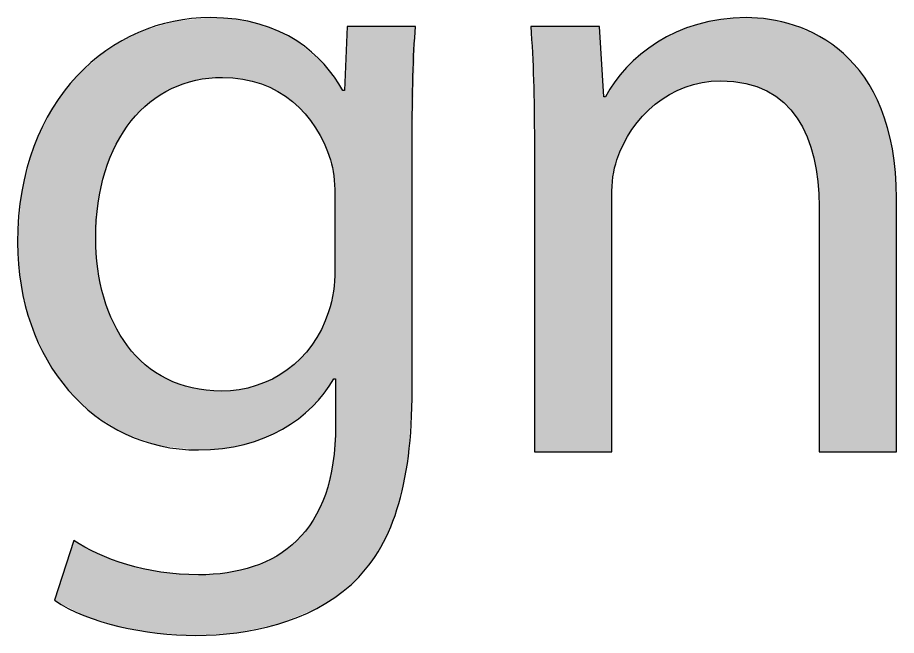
# Model space of a CAD drawing. Extents: x 0 to 360, y -268 to 0.
# Drawn here: x 193.467 to 196.465, y -178.027 to -175.919 of the extents above; entities that cross this region are included whole.
import ezdxf

# ---------------------------------------------------------------- set-up
doc = ezdxf.new("R2010")
doc.units = 0
doc.layers.add('LAYER_1', color=7, linetype='CONTINUOUS')

# ---------------------------------------------------------------- blocks, each defined once
blk = doc.blocks.new('*U259')
at = {"layer": 'LAYER_1', "color": 250}
for points in [[(194.0317, -176.1448), (194.0176, -175.9298), (194.0317, -175.9284)], [(194.0625, -176.1361), (194.0317, -175.9284), (194.0625, -175.9252)], [(194.0743, -176.1327), (194.0625, -175.9252), (194.0743, -175.924)], [(194.075, -176.1326), (194.0743, -175.924), (194.075, -175.9239)], [(194.0839, -176.1311), (194.075, -175.9239), (194.0839, -175.923)], [(194.1105, -176.1268), (194.0839, -175.923), (194.1105, -175.9203)], [(194.1188, -176.1254), (194.1105, -175.9203), (194.1188, -175.9194)], [(194.1232, -176.1252), (194.1188, -175.9194), (194.1232, -175.919)], [(194.1652, -176.1229), (194.1652, -175.9217), (194.1653, -176.1229)], [(194.1653, -176.1229), (194.1653, -175.9217), (194.1816, -176.1243)], [(194.1816, -176.1243), (194.1816, -175.9228), (194.2122, -176.1268)], [(194.2122, -176.1268), (194.2122, -175.9248), (194.2149, -176.127)], [(194.2149, -176.127), (194.2149, -175.9253), (194.2228, -176.1276)], [(194.2228, -176.1276), (194.2228, -175.927), (194.2351, -176.1286)], [(193.9177, -176.208), (193.9023, -175.9623), (193.9177, -175.9574)], [(193.9375, -176.1938), (193.9177, -175.9574), (193.9375, -175.9511)], [(193.9427, -176.1901), (193.9375, -175.9511), (193.9427, -175.9495)], [(193.9533, -176.1826), (193.9427, -175.9495), (193.9533, -175.9461)], [(193.9541, -176.1821), (193.9533, -175.9461), (193.9541, -175.9459)], [(193.955, -176.1816), (193.9541, -175.9459), (193.955, -175.9456)], [(193.9759, -176.17), (193.955, -175.9456), (193.9759, -175.9389)], [(193.9913, -176.1614), (193.9759, -175.9389), (193.9913, -175.9341)], [(193.9985, -176.1585), (193.9913, -175.9341), (193.9985, -175.9318)], [(194.0176, -176.1506), (193.9985, -175.9318), (194.0176, -175.9298)], [(194.2351, -176.1286), (194.2351, -175.9295), (194.2402, -176.13)], [(194.2402, -176.13), (194.2402, -175.9306), (194.271, -176.138)], [(194.271, -176.138), (194.271, -175.9369), (194.2812, -176.1406)], [(194.2812, -176.1406), (194.2812, -175.939), (194.2907, -176.1431)], [(194.2907, -176.1431), (194.2907, -175.941), (194.2983, -176.145)], [(194.2983, -176.145), (194.2983, -175.9438), (194.3085, -176.1497)], [(194.3085, -176.1497), (194.3085, -175.9475), (194.3361, -176.1624)], [(194.3361, -176.1624), (194.3361, -175.9576), (194.3507, -176.1691)], [(194.5911, -177.8643), (194.5821, -176.1679), (194.5911, -175.949)], [(193.8547, -176.2713), (193.8418, -175.9905), (193.8547, -175.9833)], [(193.8704, -176.2537), (193.8547, -175.9833), (193.8704, -175.9744)], [(193.8788, -176.2444), (193.8704, -175.9744), (193.8788, -175.9698)], [(193.8848, -176.2376), (193.8788, -175.9698), (193.8848, -175.9679)], [(193.9023, -176.2218), (193.8848, -175.9679), (193.9023, -175.9623)], [(194.3507, -176.1691), (194.3507, -175.9629), (194.3548, -176.171)], [(194.3548, -176.171), (194.3548, -175.9644), (194.355, -176.1711)], [(194.355, -176.1711), (194.355, -175.9645), (194.3595, -176.1742)], [(194.3595, -176.1742), (194.3595, -175.9661), (194.37, -176.1815)], [(194.37, -176.1815), (194.37, -175.9718), (194.3866, -176.1929)], [(194.3866, -176.1929), (194.3866, -175.9808), (194.4046, -176.2054)], [(193.7945, -176.3697), (193.7826, -176.0238), (193.7945, -176.0171)], [(193.8034, -176.3504), (193.7945, -176.0171), (193.8034, -176.0121)], [(193.8124, -176.335), (193.8034, -176.0121), (193.8124, -176.0071)], [(193.8165, -176.3279), (193.8124, -176.0071), (193.8165, -176.0048)], [(193.8275, -176.309), (193.8165, -176.0048), (193.8275, -175.9986)], [(193.8357, -176.2976), (193.8275, -175.9986), (193.8357, -175.994)], [(193.8395, -176.2923), (193.8357, -175.994), (193.8395, -175.9918)], [(193.8418, -176.2891), (193.8395, -175.9918), (193.8418, -175.9905)], [(194.4046, -176.2054), (194.4046, -175.9906), (194.4191, -176.2194)], [(194.4191, -176.2194), (194.4191, -175.9985), (194.4191, -176.2195)], [(194.4191, -176.2195), (194.4191, -175.9985), (194.4247, -176.2249)], [(194.4247, -176.2249), (194.4247, -176.0033), (194.4319, -176.2319)], [(194.4319, -176.2319), (194.4319, -176.0094), (194.4474, -176.2471)], [(193.7515, -176.4963), (193.7414, -176.0551), (193.7515, -176.0463)], [(193.7606, -176.462), (193.7515, -176.0463), (193.7606, -176.0384)], [(193.7653, -176.4442), (193.7606, -176.0384), (193.7653, -176.0343)], [(193.7677, -176.4374), (193.7653, -176.0343), (193.7677, -176.0322)], [(193.7826, -176.3955), (193.7677, -176.0322), (193.7826, -176.0238)], [(194.4474, -176.2471), (194.4474, -176.0227), (194.4711, -176.2786)], [(194.4711, -176.2786), (194.4711, -176.0429), (194.4723, -176.2802)], [(194.4723, -176.2802), (194.4723, -176.0439), (194.475, -176.2838)], [(194.475, -176.2838), (194.475, -176.0462), (194.4833, -176.2949)], [(193.7305, -177.2762), (193.6927, -176.0975), (193.7305, -176.0646)], [(193.7332, -177.2779), (193.7305, -176.0646), (193.7332, -176.0623)], [(193.7305, -177.2762), (193.7305, -176.0646), (193.7332, -177.2779)], [(193.7398, -176.576), (193.7332, -176.0623), (193.7398, -176.0565)], [(193.7401, -176.5715), (193.7398, -176.0565), (193.7401, -176.0563)], [(193.7414, -176.5516), (193.7401, -176.0563), (193.7414, -176.0551)], [(194.4833, -176.2949), (194.4833, -176.0534), (194.4876, -176.3028)], [(194.4876, -176.3028), (194.4876, -176.0571), (194.5033, -176.3316)], [(194.5033, -176.3316), (194.5033, -176.0704), (194.5122, -176.3479)], [(194.5122, -176.3479), (194.5122, -176.078), (194.5126, -176.349)], [(194.5126, -176.349), (194.5126, -176.0784), (194.5167, -176.3596)], [(193.6927, -177.2405), (193.6688, -176.1184), (193.6927, -176.0975)], [(193.6927, -177.2405), (193.6927, -176.0975), (193.7305, -177.2762)], [(194.5167, -176.3596), (194.5167, -176.0841), (194.5277, -176.3885)], [(194.5277, -176.3885), (194.5277, -176.0997), (194.5339, -176.4047)], [(193.6581, -177.2078), (193.6404, -176.1558), (193.6581, -176.1324)], [(193.6688, -177.2179), (193.6581, -176.1324), (193.6688, -176.1184)], [(193.6581, -177.2078), (193.6581, -176.1324), (193.6688, -177.2179)], [(193.6688, -177.2179), (193.6688, -176.1184), (193.6927, -177.2405)], [(194.5339, -176.4047), (194.5339, -176.1085), (194.5428, -176.4449)], [(194.5428, -176.4449), (194.5428, -176.121), (194.544, -176.4506)], [(194.544, -176.4506), (194.544, -176.1228), (194.5456, -176.4576)], [(194.5456, -176.4576), (194.5456, -176.125), (194.5458, -176.4588)], [(194.5458, -176.4588), (194.5458, -176.1254), (194.5489, -176.5192)], [(194.5489, -176.5192), (194.5489, -176.1297), (194.549, -176.5217)], [(193.6404, -177.1911), (193.5927, -176.2185), (193.6404, -176.1558)], [(193.6404, -177.1911), (193.6404, -176.1558), (193.6581, -177.2078)], [(193.5857, -177.1134), (193.5671, -176.266), (193.5857, -176.2276)], [(193.5927, -177.1234), (193.5857, -176.2276), (193.5927, -176.2185)], [(193.5857, -177.1134), (193.5857, -176.2276), (193.5927, -177.1234)], [(193.5927, -177.1234), (193.5927, -176.2185), (193.6404, -177.1911)], [(193.5671, -177.087), (193.5219, -176.3592), (193.5671, -176.266)], [(193.5671, -177.087), (193.5671, -176.266), (193.5857, -177.1134)], [(193.5219, -176.9874), (193.5125, -176.3945), (193.5219, -176.3592)], [(193.5219, -176.9874), (193.5219, -176.3592), (193.5671, -177.087)], [(193.5125, -176.9667), (193.481, -176.5124), (193.5125, -176.3945)], [(193.5125, -176.9667), (193.5125, -176.3945), (193.5219, -176.9874)], [(193.481, -176.8428), (193.4783, -176.5444), (193.481, -176.5124)], [(193.481, -176.8428), (193.481, -176.5124), (193.5125, -176.9667)], [(193.4783, -176.8323), (193.4666, -176.6865), (193.4783, -176.5444)], [(193.4783, -176.8323), (193.4783, -176.5444), (193.481, -176.8428)], [(193.7332, -177.2779), (193.7332, -176.6716), (193.7398, -177.2818)], [(193.7398, -177.2818), (193.7398, -176.7711), (193.7401, -177.282)], [(193.7401, -177.282), (193.7401, -176.7758), (193.7414, -177.2829)], [(193.7414, -177.2829), (193.7414, -176.7823), (193.7515, -177.289)], [(194.5489, -177.1513), (194.5458, -176.8274), (194.5489, -176.7843)], [(194.549, -177.1513), (194.5489, -176.7843), (194.549, -176.7825)], [(194.5458, -177.1513), (194.5456, -176.8311), (194.5458, -176.8274)], [(193.7515, -177.289), (193.7515, -176.8301), (193.7606, -177.2945)], [(194.544, -177.1533), (194.5428, -176.8584), (194.544, -176.8529)], [(194.5456, -177.1513), (194.544, -176.8529), (194.5456, -176.8311)], [(193.7606, -177.2945), (193.7606, -176.8733), (193.7653, -177.2973)], [(193.7653, -177.2973), (193.7653, -176.8855), (193.7677, -177.2988)], [(194.5428, -177.1549), (194.5339, -176.8967), (194.5428, -176.8584)], [(193.7677, -177.2988), (193.7677, -176.8919), (193.7826, -177.3079)], [(194.5339, -177.1665), (194.5277, -176.9234), (194.5339, -176.8967)], [(193.7826, -177.3079), (193.7826, -176.9308), (193.7945, -177.3151)], [(194.5277, -177.1745), (194.5167, -176.9504), (194.5277, -176.9234)], [(193.7945, -177.3151), (193.7945, -176.9619), (193.8034, -177.3205)], [(194.5122, -177.1945), (194.5033, -176.9832), (194.5122, -176.9614)], [(194.5126, -177.194), (194.5122, -176.9614), (194.5126, -176.9603)], [(194.5167, -177.1887), (194.5126, -176.9603), (194.5167, -176.9504)], [(193.8034, -177.3205), (193.8034, -176.9781), (193.8124, -177.3259)], [(193.8124, -177.3259), (193.8124, -176.9945), (193.8165, -177.3284)], [(193.8165, -177.3284), (193.8165, -177.0021), (193.8275, -177.3351)], [(194.5033, -177.206), (194.4876, -177.0091), (194.5033, -176.9832)], [(193.8275, -177.3351), (193.8275, -177.0182), (193.8357, -177.3401)], [(193.8357, -177.3401), (193.8357, -177.0303), (193.8395, -177.3414)], [(193.8395, -177.3414), (193.8395, -177.0359), (193.8418, -177.3422)], [(194.4711, -177.2473), (194.4474, -177.0643), (194.4711, -177.0364)], [(194.4723, -177.2462), (194.4711, -177.0364), (194.4723, -177.0344)], [(194.475, -177.2427), (194.4723, -177.0344), (194.475, -177.03)], [(194.4833, -177.2319), (194.475, -177.03), (194.4833, -177.0162)], [(194.4876, -177.2263), (194.4833, -177.0162), (194.4876, -177.0091)], [(193.8418, -177.3422), (193.8418, -177.0393), (193.8547, -177.3465)], [(193.8547, -177.3465), (193.8547, -177.0545), (193.8704, -177.3519)], [(194.4474, -177.2678), (194.4319, -177.0826), (194.4474, -177.0643)], [(193.8704, -177.3519), (193.8704, -177.0731), (193.8788, -177.3547)], [(193.8788, -177.3547), (193.8788, -177.081), (193.8848, -177.3567)], [(193.8848, -177.3567), (193.8848, -177.0867), (193.9023, -177.3627)], [(194.4191, -177.2912), (194.4046, -177.1059), (194.4191, -177.0936)], [(194.4247, -177.2875), (194.4191, -177.0935), (194.4247, -177.0887)], [(194.4191, -177.2911), (194.4191, -177.0936), (194.4191, -177.0935)], [(194.4319, -177.2813), (194.4247, -177.0887), (194.4319, -177.0826)], [(193.9023, -177.3627), (193.9023, -177.1034), (193.9177, -177.3679)], [(193.9177, -177.3679), (193.9177, -177.1149), (193.9375, -177.3746)], [(194.3866, -177.3125), (194.37, -177.1314), (194.3866, -177.1213)], [(194.4046, -177.3007), (194.3866, -177.1213), (194.4046, -177.1059)], [(193.9375, -177.3746), (193.9375, -177.1297), (193.9427, -177.3764)], [(193.9427, -177.3764), (193.9427, -177.1327), (193.9533, -177.38)], [(193.9533, -177.38), (193.9533, -177.1388), (193.9541, -177.3802)], [(193.9541, -177.3802), (193.9541, -177.1393), (193.955, -177.3803)], [(193.955, -177.3803), (193.955, -177.1398), (193.9759, -177.3826)], [(193.9759, -177.3826), (193.9759, -177.1519), (193.9913, -177.3842)], [(194.3361, -177.3397), (194.3085, -177.1635), (194.3361, -177.1522)], [(194.3507, -177.3327), (194.3361, -177.1522), (194.3507, -177.1433)], [(194.3548, -177.3307), (194.3507, -177.1433), (194.3548, -177.1407)], [(194.355, -177.3306), (194.3548, -177.1407), (194.355, -177.1406)], [(194.3595, -177.3284), (194.355, -177.1406), (194.3595, -177.1379)], [(194.37, -177.3234), (194.3595, -177.1379), (194.37, -177.1314)], [(193.9913, -177.3842), (193.9913, -177.1584), (193.9985, -177.385)], [(193.9985, -177.385), (193.9985, -177.1614), (194.0176, -177.3871)], [(194.0176, -177.3871), (194.0176, -177.1696), (194.0317, -177.3886)], [(194.0317, -177.3886), (194.0317, -177.1737), (194.0625, -177.3919)], [(194.0625, -177.3919), (194.0625, -177.1826), (194.0743, -177.3931)], [(194.0743, -177.3931), (194.0743, -177.1846), (194.075, -177.3932)], [(194.075, -177.3932), (194.075, -177.1847), (194.0839, -177.3942)], [(194.2351, -177.3762), (194.2228, -177.1886), (194.2351, -177.1857)], [(194.2402, -177.3752), (194.2351, -177.1857), (194.2402, -177.1845)], [(194.271, -177.3652), (194.2402, -177.1845), (194.271, -177.1772)], [(194.2812, -177.3618), (194.271, -177.1772), (194.2812, -177.1748)], [(194.2907, -177.3587), (194.2812, -177.1748), (194.2907, -177.1708)], [(194.2983, -177.3562), (194.2907, -177.1708), (194.2983, -177.1677)], [(194.3085, -177.3529), (194.2983, -177.1677), (194.3085, -177.1635)], [(194.1652, -177.3893), (194.1618, -177.1933), (194.1652, -177.1931)], [(194.1653, -177.3893), (194.1652, -177.1931), (194.1653, -177.1931)], [(194.1816, -177.3862), (194.1653, -177.1931), (194.1816, -177.1918)], [(194.2122, -177.3805), (194.1816, -177.1918), (194.2122, -177.1894)], [(194.2149, -177.3799), (194.2122, -177.1894), (194.2149, -177.1892)], [(194.2228, -177.3785), (194.2149, -177.1892), (194.2228, -177.1886)], [(194.5518, -177.8951), (194.549, -177.3493), (194.5518, -177.3103)], [(194.5489, -177.8974), (194.5458, -177.3944), (194.5489, -177.3511)], [(194.549, -177.8973), (194.5489, -177.3511), (194.549, -177.3493)], [(194.5458, -177.8993), (194.5456, -177.3981), (194.5458, -177.3944)], [(194.544, -177.9003), (194.5428, -177.4381), (194.544, -177.42)], [(194.5456, -177.8994), (194.544, -177.42), (194.5456, -177.3981)], [(194.5428, -177.9011), (194.5339, -177.4747), (194.5428, -177.4381)], [(194.5339, -177.9065), (194.5277, -177.5002), (194.5339, -177.4747)], [(194.5277, -177.9103), (194.5167, -177.5455), (194.5277, -177.5002)], [(194.5167, -177.9169), (194.5126, -177.554), (194.5167, -177.5455)], [(194.5033, -177.925), (194.4876, -177.6068), (194.5033, -177.5738)], [(194.5122, -177.9196), (194.5033, -177.5738), (194.5122, -177.555)], [(194.5126, -177.9194), (194.5122, -177.555), (194.5126, -177.554)], [(194.4876, -177.9345), (194.4833, -177.6159), (194.4876, -177.6068)], [(194.4723, -177.9407), (194.4711, -177.6385), (194.4723, -177.637)], [(194.475, -177.9396), (194.4723, -177.637), (194.475, -177.6336)], [(194.4833, -177.9362), (194.475, -177.6336), (194.4833, -177.6159)], [(194.4711, -177.9412), (194.4474, -177.668), (194.4711, -177.6385)], [(194.4247, -177.96), (194.4191, -177.7034), (194.4247, -177.6965)], [(194.4319, -177.9571), (194.4247, -177.6965), (194.4319, -177.6875)], [(194.4474, -177.9508), (194.4319, -177.6875), (194.4474, -177.668)], [(193.6581, -177.9407), (193.6404, -177.7583), (193.6581, -177.703)], [(193.6581, -177.9407), (193.6581, -177.703), (193.6688, -177.9462)], [(193.6688, -177.9462), (193.6688, -177.7089), (193.6927, -177.9585)], [(193.6927, -177.9585), (193.6927, -177.722), (193.7305, -177.9704)], [(194.4046, -177.9682), (194.3866, -177.7284), (194.4046, -177.7146)], [(194.4191, -177.9623), (194.4046, -177.7146), (194.4191, -177.7035)], [(194.4191, -177.9623), (194.4191, -177.7035), (194.4191, -177.7034)], [(193.7305, -177.9704), (193.7305, -177.7428), (193.7332, -177.9713)], [(193.7332, -177.9713), (193.7332, -177.7443), (193.7398, -177.9733)], [(193.7398, -177.9733), (193.7398, -177.7479), (193.7401, -177.9734)], [(193.7401, -177.9734), (193.7401, -177.748), (193.7414, -177.9738)], [(193.7414, -177.9738), (193.7414, -177.7485), (193.7515, -177.977)], [(193.7515, -177.977), (193.7515, -177.7523), (193.7606, -177.9798)], [(193.7606, -177.9798), (193.7606, -177.7557), (193.7653, -177.9813)], [(193.7653, -177.9813), (193.7653, -177.7574), (193.7677, -177.9821)], [(194.3507, -177.9892), (194.3361, -177.7626), (194.3507, -177.756)], [(194.3548, -177.9883), (194.3507, -177.756), (194.3548, -177.7527)], [(194.355, -177.9883), (194.3548, -177.7527), (194.355, -177.7526)], [(194.3595, -177.9864), (194.355, -177.7526), (194.3595, -177.7492)], [(194.37, -177.9821), (194.3595, -177.7492), (194.37, -177.7411)], [(194.3866, -177.9754), (194.37, -177.7411), (194.3866, -177.7284)], [(193.6404, -177.9316), (193.5927, -177.907), (193.6404, -177.7583)], [(193.6404, -177.9316), (193.6404, -177.7583), (193.6581, -177.9407)], [(193.7677, -177.9821), (193.7677, -177.7583), (193.7826, -177.9868)], [(193.7826, -177.9868), (193.7826, -177.7639), (193.7945, -177.9905)], [(193.7945, -177.9905), (193.7945, -177.7683), (193.8034, -177.9933)], [(193.8034, -177.9933), (193.8034, -177.7717), (193.8124, -177.9961)], [(193.8124, -177.9961), (193.8124, -177.775), (193.8165, -177.9968)], [(193.8165, -177.9968), (193.8165, -177.7766), (193.8275, -177.9988)], [(193.8275, -177.9988), (193.8275, -177.7807), (193.8357, -178.0002)], [(193.8357, -178.0002), (193.8357, -177.7837), (193.8395, -178.0009)], [(193.8395, -178.0009), (193.8395, -177.7851), (193.8418, -178.0013)], [(193.8418, -178.0013), (193.8418, -177.7857), (193.8547, -178.0036)], [(194.2812, -178.0038), (194.271, -177.7922), (194.2812, -177.7876)], [(194.2907, -178.0018), (194.2812, -177.7876), (194.2907, -177.7832)], [(194.2983, -178.0002), (194.2907, -177.7832), (194.2983, -177.7798)], [(194.3085, -177.9981), (194.2983, -177.7798), (194.3085, -177.7751)], [(194.3361, -177.9922), (194.3085, -177.7751), (194.3361, -177.7626)], [(193.8547, -178.0036), (193.8547, -177.7885), (193.8704, -178.0063)], [(193.8704, -178.0063), (193.8704, -177.792), (193.8788, -178.0078)], [(193.8788, -178.0078), (193.8788, -177.7938), (193.8848, -178.0089)], [(193.8848, -178.0089), (193.8848, -177.7951), (193.9023, -178.012)], [(193.9023, -178.012), (193.9023, -177.799), (193.9177, -178.0147)], [(193.9177, -178.0147), (193.9177, -177.8024), (193.9375, -178.0182)], [(193.9375, -178.0182), (193.9375, -177.8067), (193.9427, -178.0191)], [(193.9427, -178.0191), (193.9427, -177.8079), (193.9533, -178.0197)], [(193.9533, -178.0197), (193.9533, -177.8102), (193.9541, -178.0197)], [(193.9541, -178.0197), (193.9541, -177.8104), (193.955, -178.0198)], [(193.955, -178.0198), (193.955, -177.8106), (193.9759, -178.021)], [(193.9759, -178.021), (193.9759, -177.8121), (193.9913, -178.0219)], [(193.9913, -178.0219), (193.9913, -177.8132), (193.9985, -178.0224)], [(193.9985, -178.0224), (193.9985, -177.8137), (194.0176, -178.0235)], [(194.0176, -178.0235), (194.0176, -177.8151), (194.0317, -178.0243)], [(194.0317, -178.0243), (194.0317, -177.8162), (194.0625, -178.0261)], [(194.1188, -178.024), (194.1105, -177.8181), (194.1188, -177.8176)], [(194.1232, -178.0237), (194.1188, -177.8176), (194.1232, -177.8173)], [(194.1618, -178.0213), (194.1232, -177.8173), (194.1618, -177.8146)], [(194.1652, -178.021), (194.1618, -177.8146), (194.1652, -177.8143)], [(194.1653, -178.021), (194.1652, -177.8143), (194.1653, -177.8143)], [(194.1816, -178.02), (194.1653, -177.8143), (194.1816, -177.8132)], [(194.2122, -178.018), (194.1816, -177.8132), (194.2122, -177.806)], [(194.2149, -178.0178), (194.2122, -177.806), (194.2149, -177.8054)], [(194.2228, -178.0162), (194.2149, -177.8054), (194.2228, -177.8035)], [(194.2351, -178.0136), (194.2228, -177.8035), (194.2351, -177.8006)], [(194.2402, -178.0125), (194.2351, -177.8006), (194.2402, -177.7994)], [(194.271, -178.006), (194.2402, -177.7994), (194.271, -177.7922)], [(194.0625, -178.0261), (194.0625, -177.8184), (194.0743, -178.0268)], [(194.0743, -178.0268), (194.0743, -177.8193), (194.075, -178.0269)], [(194.1105, -178.0246), (194.0839, -177.82), (194.1105, -177.8181)]]:
    blk.add_solid(points, dxfattribs=at)
at = {"layer": 'LAYER_1', "color": 250, "extrusion": (0, 0, -1)}
for points in [[(-194.0317, -176.1448), (-194.0317, -175.9284), (-194.0625, -176.1361)], [(-194.0625, -176.1361), (-194.0625, -175.9252), (-194.0743, -176.1327)], [(-194.0743, -176.1327), (-194.0743, -175.924), (-194.075, -176.1326)], [(-194.075, -176.1326), (-194.075, -175.9239), (-194.0839, -176.1311)], [(-194.0839, -176.1311), (-194.0839, -175.923), (-194.1105, -176.1268)], [(-194.1105, -176.1268), (-194.1105, -175.9203), (-194.1188, -176.1254)], [(-194.1188, -176.1254), (-194.1188, -175.9194), (-194.1232, -176.1252)], [(-194.1232, -176.1252), (-194.1232, -175.919), (-194.1618, -176.1231)], [(-194.1618, -176.1231), (-194.1232, -175.919), (-194.1618, -175.9215)], [(-194.1618, -176.1231), (-194.1618, -175.9215), (-194.1652, -176.1229)], [(-194.1652, -176.1229), (-194.1618, -175.9215), (-194.1652, -175.9217)], [(-194.1653, -176.1229), (-194.1652, -175.9217), (-194.1653, -175.9217)], [(-194.1816, -176.1243), (-194.1653, -175.9217), (-194.1816, -175.9228)], [(-194.2122, -176.1268), (-194.1816, -175.9228), (-194.2122, -175.9248)], [(-194.2149, -176.127), (-194.2122, -175.9248), (-194.2149, -175.9253)], [(-194.2228, -176.1276), (-194.2149, -175.9253), (-194.2228, -175.927)], [(-194.2351, -176.1286), (-194.2228, -175.927), (-194.2351, -175.9295)], [(-193.9177, -176.208), (-193.9177, -175.9574), (-193.9375, -176.1938)], [(-193.9375, -176.1938), (-193.9375, -175.9511), (-193.9427, -176.1901)], [(-193.9427, -176.1901), (-193.9427, -175.9495), (-193.9533, -176.1826)], [(-193.9533, -176.1826), (-193.9533, -175.9461), (-193.9541, -176.1821)], [(-193.9541, -176.1821), (-193.9541, -175.9459), (-193.955, -176.1816)], [(-193.955, -176.1816), (-193.955, -175.9456), (-193.9759, -176.17)], [(-193.9759, -176.17), (-193.9759, -175.9389), (-193.9913, -176.1614)], [(-193.9913, -176.1614), (-193.9913, -175.9341), (-193.9985, -176.1585)], [(-193.9985, -176.1585), (-193.9985, -175.9318), (-194.0176, -176.1506)], [(-194.0176, -176.1506), (-194.0176, -175.9298), (-194.0317, -176.1448)], [(-194.2402, -176.13), (-194.2351, -175.9295), (-194.2402, -175.9306)], [(-194.271, -176.138), (-194.2402, -175.9306), (-194.271, -175.9369)], [(-194.2812, -176.1406), (-194.271, -175.9369), (-194.2812, -175.939)], [(-194.2907, -176.1431), (-194.2812, -175.939), (-194.2907, -175.941)], [(-194.2983, -176.145), (-194.2907, -175.941), (-194.2983, -175.9438)], [(-194.3085, -176.1497), (-194.2983, -175.9438), (-194.3085, -175.9475)], [(-194.3361, -176.1624), (-194.3085, -175.9475), (-194.3361, -175.9576)], [(-194.3507, -176.1691), (-194.3361, -175.9576), (-194.3507, -175.9629)], [(-194.5911, -177.8643), (-194.5911, -175.949), (-194.6055, -177.8529)], [(-194.6055, -177.8529), (-194.5911, -175.949), (-194.6055, -175.949)], [(-194.6055, -177.8529), (-194.6055, -175.949), (-194.6542, -177.8011)], [(-194.6542, -177.8011), (-194.6055, -175.949), (-194.6542, -175.949)], [(-194.6542, -177.8011), (-194.6542, -175.949), (-194.6964, -177.7418)], [(-194.6964, -177.7418), (-194.6542, -175.949), (-194.6964, -175.949)], [(-194.6964, -177.7418), (-194.6964, -175.949), (-194.732, -177.6742)], [(-194.732, -177.6742), (-194.6964, -175.949), (-194.732, -175.949)], [(-194.732, -177.6742), (-194.732, -175.949), (-194.7612, -177.5977)], [(-194.7612, -177.5977), (-194.732, -175.949), (-194.7612, -175.949)], [(-194.7612, -177.5977), (-194.7612, -175.949), (-194.7838, -177.5115)], [(-194.7838, -177.5115), (-194.7612, -175.949), (-194.7838, -175.949)], [(-194.7838, -177.5115), (-194.7838, -175.949), (-194.8, -177.4149)], [(-194.8, -177.4149), (-194.7838, -175.949), (-194.8, -175.949)], [(-194.8, -177.4149), (-194.8, -175.949), (-194.8129, -177.1873)], [(-194.8129, -177.1873), (-194.8, -175.949), (-194.8129, -175.949)], [(-194.8129, -176.3448), (-194.8129, -175.949), (-194.8246, -175.949)], [(-193.8547, -176.2713), (-193.8547, -175.9833), (-193.8704, -176.2537)], [(-193.8704, -176.2537), (-193.8704, -175.9744), (-193.8788, -176.2444)], [(-193.8788, -176.2444), (-193.8788, -175.9698), (-193.8848, -176.2376)], [(-193.8848, -176.2376), (-193.8848, -175.9679), (-193.9023, -176.2218)], [(-193.9023, -176.2218), (-193.9023, -175.9623), (-193.9177, -176.208)], [(-194.3548, -176.171), (-194.3507, -175.9629), (-194.3548, -175.9644)], [(-194.355, -176.1711), (-194.3548, -175.9644), (-194.355, -175.9645)], [(-194.3595, -176.1742), (-194.355, -175.9645), (-194.3595, -175.9661)], [(-194.37, -176.1815), (-194.3595, -175.9661), (-194.37, -175.9718)], [(-194.3866, -176.1929), (-194.37, -175.9718), (-194.3866, -175.9808)], [(-194.4046, -176.2054), (-194.3866, -175.9808), (-194.4046, -175.9906)], [(-193.7945, -176.3697), (-193.7945, -176.0171), (-193.8034, -176.3504)], [(-193.8034, -176.3504), (-193.8034, -176.0121), (-193.8124, -176.335)], [(-193.8124, -176.335), (-193.8124, -176.0071), (-193.8165, -176.3279)], [(-193.8165, -176.3279), (-193.8165, -176.0048), (-193.8275, -176.309)], [(-193.8275, -176.309), (-193.8275, -175.9986), (-193.8357, -176.2976)], [(-193.8357, -176.2976), (-193.8357, -175.994), (-193.8395, -176.2923)], [(-193.8395, -176.2923), (-193.8395, -175.9918), (-193.8418, -176.2891)], [(-193.8418, -176.2891), (-193.8418, -175.9905), (-193.8547, -176.2713)], [(-194.4191, -176.2194), (-194.4046, -175.9906), (-194.4191, -175.9985)], [(-194.4191, -176.2195), (-194.4191, -175.9985), (-194.4191, -175.9985)], [(-194.4247, -176.2249), (-194.4191, -175.9985), (-194.4247, -176.0033)], [(-194.4319, -176.2319), (-194.4247, -176.0033), (-194.4319, -176.0094)], [(-194.4474, -176.2471), (-194.4319, -176.0094), (-194.4474, -176.0227)], [(-193.7515, -176.4963), (-193.7515, -176.0463), (-193.7606, -176.462)], [(-193.7606, -176.462), (-193.7606, -176.0384), (-193.7653, -176.4442)], [(-193.7653, -176.4442), (-193.7653, -176.0343), (-193.7677, -176.4374)], [(-193.7677, -176.4374), (-193.7677, -176.0322), (-193.7826, -176.3955)], [(-193.7826, -176.3955), (-193.7826, -176.0238), (-193.7945, -176.3697)], [(-194.4711, -176.2786), (-194.4474, -176.0227), (-194.4711, -176.0429)], [(-194.4723, -176.2802), (-194.4711, -176.0429), (-194.4723, -176.0439)], [(-194.475, -176.2838), (-194.4723, -176.0439), (-194.475, -176.0462)], [(-194.4833, -176.2949), (-194.475, -176.0462), (-194.4833, -176.0534)], [(-193.7332, -176.6716), (-193.7332, -176.0623), (-193.7398, -176.576)], [(-193.7398, -176.576), (-193.7398, -176.0565), (-193.7401, -176.5715)], [(-193.7401, -176.5715), (-193.7401, -176.0563), (-193.7414, -176.5516)], [(-193.7414, -176.5516), (-193.7414, -176.0551), (-193.7515, -176.4963)], [(-194.4876, -176.3028), (-194.4833, -176.0534), (-194.4876, -176.0571)], [(-194.5033, -176.3316), (-194.4876, -176.0571), (-194.5033, -176.0704)], [(-194.5122, -176.3479), (-194.5033, -176.0704), (-194.5122, -176.078)], [(-194.5126, -176.349), (-194.5122, -176.078), (-194.5126, -176.0784)], [(-194.5167, -176.3596), (-194.5126, -176.0784), (-194.5167, -176.0841)], [(-194.5277, -176.3885), (-194.5167, -176.0841), (-194.5277, -176.0997)], [(-194.5339, -176.4047), (-194.5277, -176.0997), (-194.5339, -176.1085)], [(-194.5428, -176.4449), (-194.5339, -176.1085), (-194.5428, -176.121)], [(-194.544, -176.4506), (-194.5428, -176.121), (-194.544, -176.1228)], [(-194.5456, -176.4576), (-194.544, -176.1228), (-194.5456, -176.125)], [(-194.5458, -176.4588), (-194.5456, -176.125), (-194.5458, -176.1254)], [(-194.5489, -176.5192), (-194.5458, -176.1254), (-194.5489, -176.1297)], [(-194.549, -176.5217), (-194.5489, -176.1297), (-194.549, -176.1299)], [(-194.549, -177.1513), (-194.549, -176.1299), (-194.5518, -177.1513)], [(-194.5518, -177.1513), (-194.549, -176.1299), (-194.5518, -176.1338)], [(-194.5518, -177.8951), (-194.5518, -176.1338), (-194.5759, -177.8762)], [(-194.5759, -177.8762), (-194.5518, -176.1338), (-194.5759, -176.1679)], [(-194.5759, -177.8762), (-194.5759, -176.1679), (-194.5821, -177.8713)], [(-194.5821, -177.8713), (-194.5759, -176.1679), (-194.5821, -176.1679)], [(-194.5821, -177.8713), (-194.5821, -176.1679), (-194.5911, -177.8643)], [(-193.7398, -177.2818), (-193.7332, -176.6716), (-193.7398, -176.7711)], [(-193.7401, -177.282), (-193.7398, -176.7711), (-193.7401, -176.7758)], [(-193.7414, -177.2829), (-193.7401, -176.7758), (-193.7414, -176.7823)], [(-193.7515, -177.289), (-193.7414, -176.7823), (-193.7515, -176.8301)], [(-194.5489, -177.1513), (-194.5489, -176.7843), (-194.549, -177.1513)], [(-194.5458, -177.1513), (-194.5458, -176.8274), (-194.5489, -177.1513)], [(-193.7606, -177.2945), (-193.7515, -176.8301), (-193.7606, -176.8733)], [(-194.544, -177.1533), (-194.544, -176.8529), (-194.5456, -177.1513)], [(-194.5456, -177.1513), (-194.5456, -176.8311), (-194.5458, -177.1513)], [(-193.7653, -177.2973), (-193.7606, -176.8733), (-193.7653, -176.8855)], [(-193.7677, -177.2988), (-193.7653, -176.8855), (-193.7677, -176.8919)], [(-194.5428, -177.1549), (-194.5428, -176.8584), (-194.544, -177.1533)], [(-193.7826, -177.3079), (-193.7677, -176.8919), (-193.7826, -176.9308)], [(-194.5339, -177.1665), (-194.5339, -176.8967), (-194.5428, -177.1549)], [(-193.7945, -177.3151), (-193.7826, -176.9308), (-193.7945, -176.9619)], [(-194.5277, -177.1745), (-194.5277, -176.9234), (-194.5339, -177.1665)], [(-193.8034, -177.3205), (-193.7945, -176.9619), (-193.8034, -176.9781)], [(-194.5122, -177.1945), (-194.5122, -176.9614), (-194.5126, -177.194)], [(-194.5126, -177.194), (-194.5126, -176.9603), (-194.5167, -177.1887)], [(-194.5167, -177.1887), (-194.5167, -176.9504), (-194.5277, -177.1745)], [(-193.8124, -177.3259), (-193.8034, -176.9781), (-193.8124, -176.9945)], [(-193.8165, -177.3284), (-193.8124, -176.9945), (-193.8165, -177.0021)], [(-193.8275, -177.3351), (-193.8165, -177.0021), (-193.8275, -177.0182)], [(-194.5033, -177.206), (-194.5033, -176.9832), (-194.5122, -177.1945)], [(-193.8357, -177.3401), (-193.8275, -177.0182), (-193.8357, -177.0303)], [(-193.8395, -177.3414), (-193.8357, -177.0303), (-193.8395, -177.0359)], [(-193.8418, -177.3422), (-193.8395, -177.0359), (-193.8418, -177.0393)], [(-194.4711, -177.2473), (-194.4711, -177.0364), (-194.4723, -177.2462)], [(-194.4723, -177.2462), (-194.4723, -177.0344), (-194.475, -177.2427)], [(-194.475, -177.2427), (-194.475, -177.03), (-194.4833, -177.2319)], [(-194.4833, -177.2319), (-194.4833, -177.0162), (-194.4876, -177.2263)], [(-194.4876, -177.2263), (-194.4876, -177.0091), (-194.5033, -177.206)], [(-193.8547, -177.3465), (-193.8418, -177.0393), (-193.8547, -177.0545)], [(-193.8704, -177.3519), (-193.8547, -177.0545), (-193.8704, -177.0731)], [(-194.4474, -177.2678), (-194.4474, -177.0643), (-194.4711, -177.2473)], [(-193.8788, -177.3547), (-193.8704, -177.0731), (-193.8788, -177.081)], [(-193.8848, -177.3567), (-193.8788, -177.081), (-193.8848, -177.0867)], [(-193.9023, -177.3627), (-193.8848, -177.0867), (-193.9023, -177.1034)], [(-194.4191, -177.2911), (-194.4191, -177.0935), (-194.4247, -177.2875)], [(-194.4191, -177.2912), (-194.4191, -177.0936), (-194.4191, -177.2911)], [(-194.4247, -177.2875), (-194.4247, -177.0887), (-194.4319, -177.2813)], [(-194.4319, -177.2813), (-194.4319, -177.0826), (-194.4474, -177.2678)], [(-193.9177, -177.3679), (-193.9023, -177.1034), (-193.9177, -177.1149)], [(-193.9375, -177.3746), (-193.9177, -177.1149), (-193.9375, -177.1297)], [(-194.3866, -177.3125), (-194.3866, -177.1213), (-194.4046, -177.3007)], [(-194.4046, -177.3007), (-194.4046, -177.1059), (-194.4191, -177.2912)], [(-193.9427, -177.3764), (-193.9375, -177.1297), (-193.9427, -177.1327)], [(-193.9533, -177.38), (-193.9427, -177.1327), (-193.9533, -177.1388)], [(-193.9541, -177.3802), (-193.9533, -177.1388), (-193.9541, -177.1393)], [(-193.955, -177.3803), (-193.9541, -177.1393), (-193.955, -177.1398)], [(-193.9759, -177.3826), (-193.955, -177.1398), (-193.9759, -177.1519)], [(-193.9913, -177.3842), (-193.9759, -177.1519), (-193.9913, -177.1584)], [(-194.3361, -177.3397), (-194.3361, -177.1522), (-194.3507, -177.3327)], [(-194.3507, -177.3327), (-194.3507, -177.1433), (-194.3548, -177.3307)], [(-194.3548, -177.3307), (-194.3548, -177.1407), (-194.355, -177.3306)], [(-194.355, -177.3306), (-194.355, -177.1406), (-194.3595, -177.3284)], [(-194.3595, -177.3284), (-194.3595, -177.1379), (-194.37, -177.3234)], [(-194.37, -177.3234), (-194.37, -177.1314), (-194.3866, -177.3125)], [(-193.9985, -177.385), (-193.9913, -177.1584), (-193.9985, -177.1614)], [(-194.0176, -177.3871), (-193.9985, -177.1614), (-194.0176, -177.1696)], [(-194.0317, -177.3886), (-194.0176, -177.1696), (-194.0317, -177.1737)], [(-194.0625, -177.3919), (-194.0317, -177.1737), (-194.0625, -177.1826)], [(-194.0743, -177.3931), (-194.0625, -177.1826), (-194.0743, -177.1846)], [(-194.075, -177.3932), (-194.0743, -177.1846), (-194.075, -177.1847)], [(-194.0839, -177.3942), (-194.075, -177.1847), (-194.0839, -177.1862)], [(-194.0839, -177.3942), (-194.0839, -177.1862), (-194.1105, -177.3926)], [(-194.1105, -177.3926), (-194.0839, -177.1862), (-194.1105, -177.1906)], [(-194.2351, -177.3762), (-194.2351, -177.1857), (-194.2402, -177.3752)], [(-194.2402, -177.3752), (-194.2402, -177.1845), (-194.271, -177.3652)], [(-194.271, -177.3652), (-194.271, -177.1772), (-194.2812, -177.3618)], [(-194.2812, -177.3618), (-194.2812, -177.1748), (-194.2907, -177.3587)], [(-194.2907, -177.3587), (-194.2907, -177.1708), (-194.2983, -177.3562)], [(-194.2983, -177.3562), (-194.2983, -177.1677), (-194.3085, -177.3529)], [(-194.3085, -177.3529), (-194.3085, -177.1635), (-194.3361, -177.3397)], [(-194.1105, -177.3926), (-194.1105, -177.1906), (-194.1188, -177.3921)], [(-194.1188, -177.3921), (-194.1105, -177.1906), (-194.1188, -177.191)], [(-194.1188, -177.3921), (-194.1188, -177.191), (-194.1232, -177.3918)], [(-194.1232, -177.3918), (-194.1188, -177.191), (-194.1232, -177.1913)], [(-194.1232, -177.3918), (-194.1232, -177.1913), (-194.1618, -177.3895)], [(-194.1618, -177.3895), (-194.1232, -177.1913), (-194.1618, -177.1933)], [(-194.1618, -177.3895), (-194.1618, -177.1933), (-194.1652, -177.3893)], [(-194.1652, -177.3893), (-194.1652, -177.1931), (-194.1653, -177.3893)], [(-194.1653, -177.3893), (-194.1653, -177.1931), (-194.1816, -177.3862)], [(-194.1816, -177.3862), (-194.1816, -177.1918), (-194.2122, -177.3805)], [(-194.2122, -177.3805), (-194.2122, -177.1894), (-194.2149, -177.3799)], [(-194.2149, -177.3799), (-194.2149, -177.1892), (-194.2228, -177.3785)], [(-194.2228, -177.3785), (-194.2228, -177.1886), (-194.2351, -177.3762)], [(-194.5489, -177.8974), (-194.5489, -177.3511), (-194.549, -177.8973)], [(-194.549, -177.8973), (-194.549, -177.3493), (-194.5518, -177.8951)], [(-194.5458, -177.8993), (-194.5458, -177.3944), (-194.5489, -177.8974)], [(-194.544, -177.9003), (-194.544, -177.42), (-194.5456, -177.8994)], [(-194.5456, -177.8994), (-194.5456, -177.3981), (-194.5458, -177.8993)], [(-194.5428, -177.9011), (-194.5428, -177.4381), (-194.544, -177.9003)], [(-194.5339, -177.9065), (-194.5339, -177.4747), (-194.5428, -177.9011)], [(-194.5277, -177.9103), (-194.5277, -177.5002), (-194.5339, -177.9065)], [(-194.5167, -177.9169), (-194.5167, -177.5455), (-194.5277, -177.9103)], [(-194.5033, -177.925), (-194.5033, -177.5738), (-194.5122, -177.9196)], [(-194.5122, -177.9196), (-194.5122, -177.555), (-194.5126, -177.9194)], [(-194.5126, -177.9194), (-194.5126, -177.554), (-194.5167, -177.9169)], [(-194.4876, -177.9345), (-194.4876, -177.6068), (-194.5033, -177.925)], [(-194.4723, -177.9407), (-194.4723, -177.637), (-194.475, -177.9396)], [(-194.475, -177.9396), (-194.475, -177.6336), (-194.4833, -177.9362)], [(-194.4833, -177.9362), (-194.4833, -177.6159), (-194.4876, -177.9345)], [(-194.4711, -177.9412), (-194.4711, -177.6385), (-194.4723, -177.9407)], [(-194.4247, -177.96), (-194.4247, -177.6965), (-194.4319, -177.9571)], [(-194.4319, -177.9571), (-194.4319, -177.6875), (-194.4474, -177.9508)], [(-194.4474, -177.9508), (-194.4474, -177.668), (-194.4711, -177.9412)], [(-193.6688, -177.9462), (-193.6581, -177.703), (-193.6688, -177.7089)], [(-193.6927, -177.9585), (-193.6688, -177.7089), (-193.6927, -177.722)], [(-193.7305, -177.9704), (-193.6927, -177.722), (-193.7305, -177.7428)], [(-194.4046, -177.9682), (-194.4046, -177.7146), (-194.4191, -177.9623)], [(-194.4191, -177.9623), (-194.4191, -177.7034), (-194.4247, -177.96)], [(-194.4191, -177.9623), (-194.4191, -177.7035), (-194.4191, -177.9623)], [(-193.7332, -177.9713), (-193.7305, -177.7428), (-193.7332, -177.7443)], [(-193.7398, -177.9733), (-193.7332, -177.7443), (-193.7398, -177.7479)], [(-193.7401, -177.9734), (-193.7398, -177.7479), (-193.7401, -177.748)], [(-193.7414, -177.9738), (-193.7401, -177.748), (-193.7414, -177.7485)], [(-193.7515, -177.977), (-193.7414, -177.7485), (-193.7515, -177.7523)], [(-193.7606, -177.9798), (-193.7515, -177.7523), (-193.7606, -177.7557)], [(-193.7653, -177.9813), (-193.7606, -177.7557), (-193.7653, -177.7574)], [(-193.7677, -177.9821), (-193.7653, -177.7574), (-193.7677, -177.7583)], [(-194.3507, -177.9892), (-194.3507, -177.756), (-194.3548, -177.9883)], [(-194.3548, -177.9883), (-194.3548, -177.7527), (-194.355, -177.9883)], [(-194.355, -177.9883), (-194.355, -177.7526), (-194.3595, -177.9864)], [(-194.3595, -177.9864), (-194.3595, -177.7492), (-194.37, -177.9821)], [(-194.37, -177.9821), (-194.37, -177.7411), (-194.3866, -177.9754)], [(-194.3866, -177.9754), (-194.3866, -177.7284), (-194.4046, -177.9682)], [(-193.7826, -177.9868), (-193.7677, -177.7583), (-193.7826, -177.7639)], [(-193.7945, -177.9905), (-193.7826, -177.7639), (-193.7945, -177.7683)], [(-193.8034, -177.9933), (-193.7945, -177.7683), (-193.8034, -177.7717)], [(-193.8124, -177.9961), (-193.8034, -177.7717), (-193.8124, -177.775)], [(-193.8165, -177.9968), (-193.8124, -177.775), (-193.8165, -177.7766)], [(-193.8275, -177.9988), (-193.8165, -177.7766), (-193.8275, -177.7807)], [(-193.8357, -178.0002), (-193.8275, -177.7807), (-193.8357, -177.7837)], [(-193.8395, -178.0009), (-193.8357, -177.7837), (-193.8395, -177.7851)], [(-193.8418, -178.0013), (-193.8395, -177.7851), (-193.8418, -177.7857)], [(-193.8547, -178.0036), (-193.8418, -177.7857), (-193.8547, -177.7885)], [(-194.2812, -178.0038), (-194.2812, -177.7876), (-194.2907, -178.0018)], [(-194.2907, -178.0018), (-194.2907, -177.7832), (-194.2983, -178.0002)], [(-194.2983, -178.0002), (-194.2983, -177.7798), (-194.3085, -177.9981)], [(-194.3085, -177.9981), (-194.3085, -177.7751), (-194.3361, -177.9922)], [(-194.3361, -177.9922), (-194.3361, -177.7626), (-194.3507, -177.9892)], [(-193.8704, -178.0063), (-193.8547, -177.7885), (-193.8704, -177.792)], [(-193.8788, -178.0078), (-193.8704, -177.792), (-193.8788, -177.7938)], [(-193.8848, -178.0089), (-193.8788, -177.7938), (-193.8848, -177.7951)], [(-193.9023, -178.012), (-193.8848, -177.7951), (-193.9023, -177.799)], [(-193.9177, -178.0147), (-193.9023, -177.799), (-193.9177, -177.8024)], [(-193.9375, -178.0182), (-193.9177, -177.8024), (-193.9375, -177.8067)], [(-193.9427, -178.0191), (-193.9375, -177.8067), (-193.9427, -177.8079)], [(-193.9533, -178.0197), (-193.9427, -177.8079), (-193.9533, -177.8102)], [(-193.9541, -178.0197), (-193.9533, -177.8102), (-193.9541, -177.8104)], [(-193.955, -178.0198), (-193.9541, -177.8104), (-193.955, -177.8106)], [(-193.9759, -178.021), (-193.955, -177.8106), (-193.9759, -177.8121)], [(-193.9913, -178.0219), (-193.9759, -177.8121), (-193.9913, -177.8132)], [(-193.9985, -178.0224), (-193.9913, -177.8132), (-193.9985, -177.8137)], [(-194.0176, -178.0235), (-193.9985, -177.8137), (-194.0176, -177.8151)], [(-194.0317, -178.0243), (-194.0176, -177.8151), (-194.0317, -177.8162)], [(-194.0625, -178.0261), (-194.0317, -177.8162), (-194.0625, -177.8184)], [(-194.1188, -178.024), (-194.1188, -177.8176), (-194.1232, -178.0237)], [(-194.1232, -178.0237), (-194.1232, -177.8173), (-194.1618, -178.0213)], [(-194.1618, -178.0213), (-194.1618, -177.8146), (-194.1652, -178.021)], [(-194.1652, -178.021), (-194.1652, -177.8143), (-194.1653, -178.021)], [(-194.1653, -178.021), (-194.1653, -177.8143), (-194.1816, -178.02)], [(-194.1816, -178.02), (-194.1816, -177.8132), (-194.2122, -178.018)], [(-194.2122, -178.018), (-194.2122, -177.806), (-194.2149, -178.0178)], [(-194.2149, -178.0178), (-194.2149, -177.8054), (-194.2228, -178.0162)], [(-194.2228, -178.0162), (-194.2228, -177.8035), (-194.2351, -178.0136)], [(-194.2351, -178.0136), (-194.2351, -177.8006), (-194.2402, -178.0125)], [(-194.2402, -178.0125), (-194.2402, -177.7994), (-194.271, -178.006)], [(-194.271, -178.006), (-194.271, -177.7922), (-194.2812, -178.0038)], [(-194.0743, -178.0268), (-194.0625, -177.8184), (-194.0743, -177.8193)], [(-194.075, -178.0269), (-194.0743, -177.8193), (-194.075, -177.8193)], [(-194.075, -178.0269), (-194.075, -177.8193), (-194.0839, -178.0263)], [(-194.0839, -178.0263), (-194.075, -177.8193), (-194.0839, -177.82)], [(-194.0839, -178.0263), (-194.0839, -177.82), (-194.1105, -178.0246)], [(-194.1105, -178.0246), (-194.1105, -177.8181), (-194.1188, -178.024)]]:
    blk.add_solid(points, dxfattribs=at)
blk = doc.blocks.new('*U260')
at = {"layer": 'LAYER_1', "color": 250}
for points in [[(195.865, -176.135), (195.8027, -175.9386), (195.865, -175.9252)], [(195.8658, -176.1351), (195.865, -175.9252), (195.8658, -175.925)], [(195.865, -176.135), (195.865, -175.9252), (195.8658, -176.1351)], [(195.9511, -176.1438), (195.8658, -175.925), (195.9511, -175.9191)], [(195.8658, -176.1351), (195.8658, -175.925), (195.9511, -176.1438)], [(195.9526, -176.1443), (195.9511, -175.9191), (195.9526, -175.919)], [(195.9511, -176.1438), (195.9511, -175.9191), (195.9526, -176.1443)], [(195.9526, -176.1443), (195.9526, -175.919), (196.0228, -176.1691)], [(196.0228, -176.1691), (196.0228, -175.9244), (196.0321, -176.1755)], [(196.0321, -176.1755), (196.0321, -175.9251), (196.081, -176.209)], [(195.2269, -176.1331), (195.2269, -175.949), (195.2298, -176.3419)], [(195.7444, -176.1565), (195.714, -175.9688), (195.7444, -175.9576)], [(195.7862, -176.1451), (195.7444, -175.9576), (195.7862, -175.9422)], [(195.8027, -176.1405), (195.7862, -175.9422), (195.8027, -175.9386)], [(196.081, -176.209), (196.081, -175.9368), (196.1172, -176.2507)], [(196.1172, -176.2507), (196.1172, -175.9455), (196.1267, -176.2616)], [(196.1267, -176.2616), (196.1267, -175.9497), (196.1607, -176.3253)], [(195.6907, -176.1816), (195.6494, -176.0034), (195.6907, -175.9813)], [(195.714, -176.1707), (195.6907, -175.9813), (195.714, -175.9688)], [(196.1607, -176.3253), (196.1607, -175.9646), (196.1838, -176.3981)], [(196.1838, -176.3981), (196.1838, -175.9748), (196.1971, -176.4781)], [(196.1971, -176.4781), (196.1971, -175.9807), (196.2013, -176.5637)], [(195.6421, -176.2148), (195.5993, -176.0395), (195.6421, -176.0086)], [(195.6494, -176.2098), (195.6421, -176.0086), (195.6494, -176.0034)], [(195.5926, -176.2631), (195.5628, -176.0722), (195.5926, -176.0442)], [(195.5993, -176.2548), (195.5926, -176.0442), (195.5993, -176.0395)], [(195.5628, -176.3006), (195.5441, -176.0898), (195.5628, -176.0722)], [(195.5334, -176.351), (195.5116, -176.1292), (195.5334, -176.1027)], [(195.5441, -176.3327), (195.5334, -176.1027), (195.5441, -176.0898)], [(195.5116, -176.4047), (195.5039, -176.1386), (195.5116, -176.1292)], [(195.4937, -177.4002), (195.4723, -176.1889), (195.4937, -176.1548)], [(195.498, -176.4618), (195.4937, -176.1548), (195.498, -176.148)], [(195.5039, -176.4371), (195.498, -176.148), (195.5039, -176.1386)]]:
    blk.add_solid(points, dxfattribs=at)
at = {"layer": 'LAYER_1', "color": 250, "extrusion": (0, 0, -1)}
for points in [[(-196.0228, -176.1691), (-195.9526, -175.919), (-196.0228, -175.9244)], [(-196.0321, -176.1755), (-196.0228, -175.9244), (-196.0321, -175.9251)], [(-196.081, -176.209), (-196.0321, -175.9251), (-196.081, -175.9368)], [(-195.2269, -176.1331), (-195.2174, -175.949), (-195.2269, -175.949)], [(-195.2298, -176.3419), (-195.2269, -175.949), (-195.2298, -175.949)], [(-195.2298, -177.4002), (-195.2298, -175.949), (-195.4516, -177.4002)], [(-195.4516, -177.4002), (-195.2298, -175.949), (-195.4516, -175.949)], [(-195.4516, -177.4002), (-195.4516, -175.949), (-195.4668, -177.4002)], [(-195.4668, -177.4002), (-195.4516, -175.949), (-195.4668, -176.1889)], [(-195.7444, -176.1565), (-195.7444, -175.9576), (-195.7862, -176.1451)], [(-195.7862, -176.1451), (-195.7862, -175.9422), (-195.8027, -176.1405)], [(-195.8027, -176.1405), (-195.8027, -175.9386), (-195.865, -176.135)], [(-196.1172, -176.2507), (-196.081, -175.9368), (-196.1172, -175.9455)], [(-196.1267, -176.2616), (-196.1172, -175.9455), (-196.1267, -175.9497)], [(-196.1607, -176.3253), (-196.1267, -175.9497), (-196.1607, -175.9646)], [(-195.6907, -176.1816), (-195.6907, -175.9813), (-195.714, -176.1707)], [(-195.714, -176.1707), (-195.714, -175.9688), (-195.7444, -176.1565)], [(-196.1838, -176.3981), (-196.1607, -175.9646), (-196.1838, -175.9748)], [(-196.1971, -176.4781), (-196.1838, -175.9748), (-196.1971, -175.9807)], [(-196.2013, -176.5637), (-196.1971, -175.9807), (-196.2013, -175.9825)], [(-196.2013, -177.4002), (-196.2013, -175.9825), (-196.2029, -177.4002)], [(-196.2029, -177.4002), (-196.2013, -175.9825), (-196.2029, -175.9832)], [(-196.2029, -177.4002), (-196.2029, -175.9832), (-196.2841, -177.4002)], [(-196.2841, -177.4002), (-196.2029, -175.9832), (-196.2841, -176.0412)], [(-195.6421, -176.2148), (-195.6421, -176.0086), (-195.6494, -176.2098)], [(-195.6494, -176.2098), (-195.6494, -176.0034), (-195.6907, -176.1816)], [(-195.5926, -176.2631), (-195.5926, -176.0442), (-195.5993, -176.2548)], [(-195.5993, -176.2548), (-195.5993, -176.0395), (-195.6421, -176.2148)], [(-196.2841, -177.4002), (-196.2841, -176.0412), (-196.3214, -177.4002)], [(-196.3214, -177.4002), (-196.2841, -176.0412), (-196.3214, -176.0788)], [(-195.5628, -176.3006), (-195.5628, -176.0722), (-195.5926, -176.2631)], [(-195.5334, -176.351), (-195.5334, -176.1027), (-195.5441, -176.3327)], [(-195.5441, -176.3327), (-195.5441, -176.0898), (-195.5628, -176.3006)], [(-196.3214, -177.4002), (-196.3214, -176.0788), (-196.3559, -177.4002)], [(-196.3559, -177.4002), (-196.3214, -176.0788), (-196.3559, -176.1225)], [(-195.5116, -176.4047), (-195.5116, -176.1292), (-195.5334, -176.351)], [(-196.3559, -177.4002), (-196.3559, -176.1225), (-196.3867, -177.4002)], [(-196.3867, -177.4002), (-196.3559, -176.1225), (-196.3867, -176.1729)], [(-195.4937, -176.5277), (-195.4937, -176.1548), (-195.498, -176.4618)], [(-195.498, -176.4618), (-195.498, -176.148), (-195.5039, -176.4371)], [(-195.5039, -176.4371), (-195.5039, -176.1386), (-195.5116, -176.4047)], [(-195.4668, -177.4002), (-195.4668, -176.1889), (-195.4723, -177.4002)], [(-195.4723, -177.4002), (-195.4668, -176.1889), (-195.4723, -176.1889)], [(-195.4723, -177.4002), (-195.4723, -176.1889), (-195.4937, -177.4002)], [(-196.3867, -177.4002), (-196.3867, -176.1729), (-196.4133, -177.4002)], [(-196.4133, -177.4002), (-196.3867, -176.1729), (-196.4133, -176.2302)], [(-196.4133, -177.4002), (-196.4133, -176.2302), (-196.4351, -177.4002)], [(-196.4351, -177.4002), (-196.4133, -176.2302), (-196.4351, -176.2949)], [(-196.4351, -177.4002), (-196.4351, -176.2949), (-196.4514, -177.4002)], [(-196.4514, -177.4002), (-196.4351, -176.2949), (-196.4514, -176.3673)], [(-196.4514, -177.4002), (-196.4514, -176.3673), (-196.4616, -177.4002)], [(-196.4616, -177.4002), (-196.4514, -176.3673), (-196.4616, -176.4477)], [(-196.4616, -177.4002), (-196.4616, -176.4477), (-196.4652, -177.4002)], [(-196.4652, -177.4002), (-196.4616, -176.4477), (-196.4652, -176.5367)]]:
    blk.add_solid(points, dxfattribs=at)
blk = doc.blocks.new('BLOCK_29')
at = {"layer": 'LAYER_1'}
for points, knots in [([(194.8129, -177.1873), (194.8129, -177.5232), (194.744, -177.724), (194.6055, -177.8529), (194.4615, -177.9819), (194.2583, -178.0269), (194.075, -178.0269), (193.9013, -178.0269), (193.7091, -177.9848), (193.5927, -177.907), (193.5927, -177.907), (193.6581, -177.703), (193.6581, -177.703), (193.7539, -177.7661), (193.9041, -177.82), (194.0839, -177.82), (194.354, -177.82), (194.5518, -177.6791), (194.5518, -177.3103), (194.5518, -177.3103), (194.5518, -177.1513), (194.5518, -177.1513), (194.5518, -177.1513), (194.5456, -177.1513), (194.5456, -177.1513), (194.4677, -177.2863), (194.3092, -177.3942), (194.0839, -177.3942), (193.7243, -177.3942), (193.4666, -177.0884), (193.4666, -176.6865), (193.4666, -176.1949), (193.787, -175.919), (194.1232, -175.919), (194.3747, -175.919), (194.5097, -176.048), (194.5759, -176.1679), (194.5759, -176.1679), (194.5821, -176.1679), (194.5821, -176.1679), (194.5821, -176.1679), (194.5911, -175.949), (194.5911, -175.949), (194.5911, -175.949), (194.8246, -175.949), (194.8246, -175.949), (194.8157, -176.0509), (194.8129, -176.1708), (194.8129, -176.3448), (194.8129, -176.3448), (194.8129, -177.1873), (194.8129, -177.1873)], [0, 0, 0, 0, 1, 1, 1, 2, 2, 2, 3, 3, 3, 4, 4, 4, 5, 5, 5, 6, 6, 6, 7, 7, 7, 8, 8, 8, 9, 9, 9, 10, 10, 10, 11, 11, 11, 12, 12, 12, 13, 13, 13, 14, 14, 14, 15, 15, 15, 16, 16, 16, 17, 17, 17, 17]), ([(195.2298, -176.3419), (195.2298, -176.1889), (195.2263, -176.069), (195.2174, -175.949), (195.2174, -175.949), (195.4516, -175.949), (195.4516, -175.949), (195.4516, -175.949), (195.4668, -176.1889), (195.4668, -176.1889), (195.4668, -176.1889), (195.4723, -176.1889), (195.4723, -176.1889), (195.5447, -176.054), (195.7121, -175.919), (195.9526, -175.919), (196.1531, -175.919), (196.4652, -176.039), (196.4652, -176.5367), (196.4652, -176.5367), (196.4652, -177.4002), (196.4652, -177.4002), (196.4652, -177.4002), (196.2013, -177.4002), (196.2013, -177.4002), (196.2013, -177.4002), (196.2013, -176.5637), (196.2013, -176.5637), (196.2013, -176.3298), (196.1145, -176.135), (195.865, -176.135), (195.6942, -176.135), (195.5591, -176.2578), (195.5116, -176.4047), (195.4992, -176.4378), (195.4937, -176.4828), (195.4937, -176.5277), (195.4937, -176.5277), (195.4937, -177.4002), (195.4937, -177.4002), (195.4937, -177.4002), (195.2298, -177.4002), (195.2298, -177.4002), (195.2298, -177.4002), (195.2298, -176.3419), (195.2298, -176.3419)], [0, 0, 0, 0, 1, 1, 1, 2, 2, 2, 3, 3, 3, 4, 4, 4, 5, 5, 5, 6, 6, 6, 7, 7, 7, 8, 8, 8, 9, 9, 9, 10, 10, 10, 11, 11, 11, 12, 12, 12, 13, 13, 13, 14, 14, 14, 15, 15, 15, 15]), ([(194.549, -176.5217), (194.549, -176.4767), (194.5456, -176.4378), (194.5339, -176.4047), (194.4856, -176.2488), (194.3602, -176.1229), (194.1652, -176.1229), (193.9131, -176.1229), (193.7332, -176.3358), (193.7332, -176.6716), (193.7332, -176.9565), (193.88, -177.1933), (194.1618, -177.1933), (194.3272, -177.1933), (194.4739, -177.0913), (194.5277, -176.9234), (194.5428, -176.8784), (194.549, -176.8274), (194.549, -176.7825), (194.549, -176.7825), (194.549, -176.5217), (194.549, -176.5217)], [0, 0, 0, 0, 1, 1, 1, 2, 2, 2, 3, 3, 3, 4, 4, 4, 5, 5, 5, 6, 6, 6, 7, 7, 7, 7])]:
    blk.add_open_spline(points, degree=3, knots=knots, dxfattribs=at)
at = {"layer": 'LAYER_1', "color": 250}
for name in ['*U259', '*U260']:
    blk.add_blockref(name, (0, 0), dxfattribs=at)
blk = doc.blocks.new('BLOCK_20')
at = {"layer": 'LAYER_1'}
blk.add_blockref('BLOCK_29', (0, 0), dxfattribs=at)
blk = doc.blocks.new('BLOCK_17')
at = {"layer": 'LAYER_1'}
blk.add_blockref('BLOCK_20', (0, 0), dxfattribs=at)

msp = doc.modelspace()

# ---------------------------------------------------------------- block references
at = {"layer": 'LAYER_1'}
msp.add_blockref('BLOCK_17', (0, 0), dxfattribs=at)

doc.saveas('drawing.dxf')
